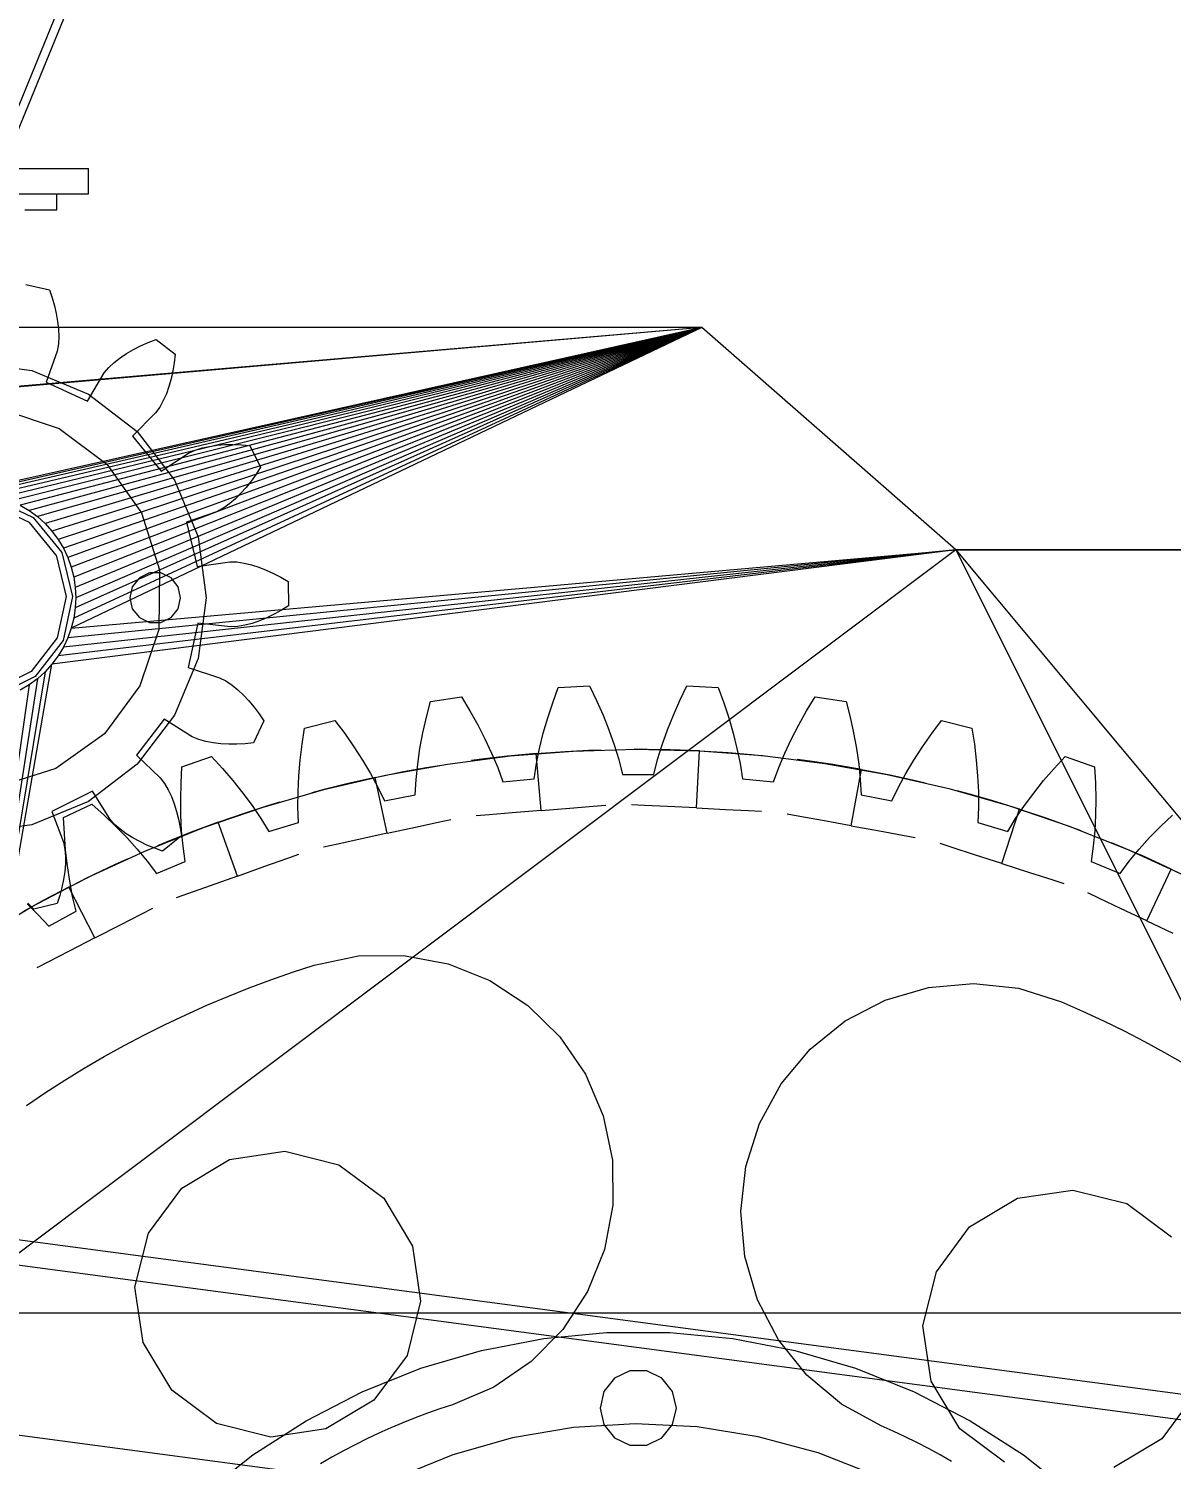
# Model space of a CAD drawing. Header units: millimetres. Extents: x -191664 to 191490, y -197311 to 10263.
# Drawn here: x 1383.2 to 1742.8, y -103306.2 to -102856 of the extents above; entities that cross this region are included whole.
import ezdxf

# ---------------------------------------------------------------- set-up
doc = ezdxf.new("R2010")
doc.units = ezdxf.units.MM
doc.layers.add('DET_briquetadora_lateral', color=7, linetype='Continuous', lineweight=0)
doc.layers.add('R15_COTAS_TRANSPORTE_P', color=1, linetype='Continuous', lineweight=0)
doc.dimstyles.new('PLANTA_20', dxfattribs={"dimtxt": 50, "dimasz": 30, "dimexe": 30, "dimexo": 16, "dimgap": 20, "dimtad": 1, "dimtih": 1, "dimtoh": 1, "dimdec": 1, "dimzin": 0, "dimdsep": 46, "dimcen": 0.09, "dimadec": 0, "dimazin": 0, "dimtfac": 1, "dimtdec": 4, "dimtofl": 0, "dimtmove": 0, "dimatfit": 3, "dimfxl": 1, "dimtolj": 1, "dimtzin": 0, "dimarcsym": 0})

# ---------------------------------------------------------------- blocks, each defined once
blk = doc.blocks.new('*D133')
at = {"layer": 'Defpoints', "color": 0, "transparency": 16777216}
for p in [(439.69, -194147.98), (217.89, -194406.09), (-500, -194490), (-500, -194490), (500, -194490)]:
    blk.add_point(p, dxfattribs=at)
at = {"layer": 'R15_COTAS_TRANSPORTE_P', "color": 0, "lineweight": -2, "transparency": 16777216}
blk.add_arc((-500, -194490), 722.77, 2.37834, 17.62166, dxfattribs=at)
at = {"layer": 'R15_COTAS_TRANSPORTE_P', "color": 0, "transparency": 16777216}
for points in [[(184.12, -194272.81), (193.59, -194269.58), (179.18, -194242.8)], [(227.15, -194459.9), (217.15, -194460.11), (222.77, -194490)]]:
    blk.add_solid(points, dxfattribs=at)

msp = doc.modelspace()

# ---------------------------------------------------------------- linework, layer by layer
at = {"layer": 'DET_briquetadora_lateral', "color": 253, "true_color": 0xa8b8bb}
for p, q in [((1372, -102900), (1522, -102532.75)), ((1375, -102900), (1525, -102532.75))]:
    msp.add_line(p, q, dxfattribs=at)
at = {"layer": 'DET_briquetadora_lateral', "color": 8, "true_color": 0x6f7d84}
for p, q in [((948, -102900), (1402, -102900)), ((1376, -102900), (1402, -102900)), ((1402, -102908), (1402, -102900)), ((948, -102908), (1402, -102908)), ((1376, -102908), (1402, -102908))]:
    msp.add_line(p, q, dxfattribs=at)
at = {"layer": 'DET_briquetadora_lateral', "color": 9, "true_color": 0xaebbc0}
for p, q in [((1382, -102908), (1392, -102908)), ((1392, -102913), (1392, -102908)), ((1382, -102913), (1392, -102913))]:
    msp.add_line(p, q, dxfattribs=at)
at = {"layer": 'DET_briquetadora_lateral', "color": 9, "true_color": 0xb9c3c2}
for p, q in [((1382.26, -102936.55), (1389.71, -102938.15)), ((1389.71, -102938.15), (1390.58, -102940.68)), ((1390.58, -102940.68), (1391.31, -102943.19)), ((1391.31, -102943.19), (1391.88, -102945.67)), ((1595, -102950), (755, -102950)), ((1595, -102950), (988.23, -103002.21)), ((1595, -102950), (991.44, -103002.68)), ((1595, -102950), (1361.77, -103002.21)), ((1595, -102950), (1365, -103002.05)), ((1595, -102950), (1368.23, -103002.21)), ((1595, -102950), (1371.44, -103002.68)), ((1595, -102950), (1374.58, -103003.47)), ((1595, -102950), (1377.63, -103004.56)), ((1595, -102950), (1380.56, -103005.95)), ((1595, -102950), (1383.33, -103007.61)), ((1595, -102950), (1385.93, -103009.54)), ((1595, -102950), (1388.33, -103011.72)), ((1595, -102950), (1390.51, -103014.11)), ((1391.88, -102945.67), (1392.31, -102948.13)), ((1392.31, -102948.13), (1392.57, -102950.54)), ((1595, -102950), (1392.44, -103016.72)), ((1595, -102950), (1394.1, -103019.49)), ((1595, -102950), (1395.49, -103022.42)), ((1595, -102950), (1396.58, -103044.63)), ((1595, -102950), (1396.58, -103025.47)), ((1595, -102950), (1397.37, -103041.49)), ((1595, -102950), (1397.37, -103028.61)), ((1595, -102950), (1397.84, -103038.28)), ((1595, -102950), (1397.84, -103031.82)), ((1595, -102950), (1398, -103035.05)), ((1675, -103020), (1595, -102950)), ((1392.66, -102952.91), (1392.54, -102955.22)), ((1392.57, -102950.54), (1392.66, -102952.91)), ((1420.8, -102954.75), (1423.29, -102953.8)), ((1423.29, -102953.8), (1429.3, -102958.47)), ((1392.14, -102957.44), (1388.73, -102967.2)), ((1392.54, -102955.22), (1392.14, -102957.44)), ((1411.96, -102959.58), (1413.98, -102958.22)), ((1413.98, -102958.22), (1416.13, -102956.97)), ((1416.13, -102956.97), (1418.41, -102955.81)), ((1418.41, -102955.81), (1420.8, -102954.75)), ((1429.3, -102958.47), (1428.99, -102961.12)), ((1365, -102961.05), (1384.15, -102963.57)), ((1384.15, -102963.57), (1402, -102970.96)), ((1406.96, -102964.34), (1408.39, -102962.61)), ((1408.39, -102962.61), (1410.09, -102961.03)), ((1410.09, -102961.03), (1411.96, -102959.58)), ((1428.99, -102961.12), (1428.56, -102963.7)), ((1388.73, -102967.2), (1401.68, -102973.24)), ((1401.68, -102973.24), (1406.96, -102964.34)), ((1428, -102966.19), (1427.32, -102968.58)), ((1428.56, -102963.7), (1428, -102966.19)), ((1402, -102970.96), (1417.33, -102982.72)), ((1426.51, -102970.88), (1425.56, -102973.05)), ((1427.32, -102968.58), (1426.51, -102970.88)), ((1374.96, -102975.88), (1392.75, -102981.85)), ((1423.13, -102976.9), (1415.81, -102984.22)), ((1424.45, -102975.08), (1423.13, -102976.9)), ((1425.56, -102973.05), (1424.45, -102975.08)), ((1392.75, -102981.85), (1407.83, -102993.03)), ((1415.81, -102984.22), (1424.87, -102995.27)), ((1417.33, -102982.72), (1429.09, -102998.05)), ((1424.87, -102995.27), (1433.49, -102989.55)), ((1433.49, -102989.55), (1435.53, -102988.61)), ((1435.53, -102988.61), (1437.74, -102987.93)), ((1437.74, -102987.93), (1440.06, -102987.43)), ((1440.06, -102987.43), (1442.46, -102987.08)), ((1442.46, -102987.08), (1444.95, -102986.89)), ((1444.95, -102986.89), (1447.5, -102986.83)), ((1447.5, -102986.83), (1450.11, -102986.92)), ((1450.11, -102986.92), (1452.77, -102987.13)), ((1452.77, -102987.13), (1456.16, -102993.95)), ((1407.83, -102993.03), (1418.72, -103008.33)), ((1456.16, -102993.95), (1454.73, -102996.21)), ((1429.09, -102998.05), (1436.48, -103015.9)), ((1453.22, -102998.34), (1451.64, -103000.34)), ((1454.73, -102996.21), (1453.22, -102998.34)), ((1371.72, -103003.76), (1384.63, -103009.78)), ((1448.26, -103003.92), (1446.46, -103005.46)), ((1449.99, -103002.21), (1448.26, -103003.92)), ((1451.64, -103000.34), (1449.99, -103002.21)), ((1383.4, -103011.36), (1371.3, -103005.72)), ((1380.56, -103005.95), (1383.33, -103007.61)), ((1383.33, -103007.61), (1385.93, -103009.54)), ((1418.72, -103008.33), (1424.35, -103026.23)), ((1442.6, -103007.88), (1432.84, -103011.3)), ((1444.58, -103006.81), (1442.6, -103007.88)), ((1446.46, -103005.46), (1444.58, -103006.81)), ((1391.86, -103021.69), (1383.4, -103011.36)), ((1384.63, -103009.78), (1393.65, -103020.8)), ((1385.93, -103009.54), (1388.33, -103011.72)), ((1388.33, -103011.72), (1390.51, -103014.11)), ((1432.84, -103011.3), (1436.2, -103025.19)), ((1390.51, -103014.11), (1392.44, -103016.72)), ((1392.44, -103016.72), (1394.1, -103019.49)), ((1436.48, -103015.9), (1439, -103035.05)), ((1675, -103020), (1355, -103260)), ((1675, -103020), (1390.51, -103055.98)), ((1391.86, -103021.69), (1395, -103034.67)), ((1675, -103020), (1392.44, -103053.38)), ((1393.65, -103020.8), (1397, -103034.64)), ((1394.1, -103019.49), (1395.49, -103022.42)), ((1675, -103020), (1394.1, -103050.61)), ((1675, -103020), (1395.49, -103047.68)), ((1396.58, -103044.63), (1675, -103020)), ((1675, -103020), (1875, -103260)), ((2155, -103020), (1675, -103020)), ((1675, -103020), (1795, -103260)), ((1970.71, -103020), (1675, -103020)), ((1968.61, -103020), (1675, -103020)), ((1966.58, -103020), (1675, -103020)), ((1964.63, -103020), (1675, -103020)), ((1962.78, -103020), (1675, -103020)), ((1961.04, -103020), (1675, -103020)), ((1959.44, -103020), (1675, -103020)), ((1957.99, -103020), (1675, -103020)), ((1956.71, -103020), (1675, -103020)), ((1955.6, -103020), (1675, -103020)), ((1954.67, -103020), (1675, -103020)), ((1953.95, -103020), (1675, -103020)), ((1953.42, -103020), (1675, -103020)), ((1953.11, -103020), (1675, -103020)), ((1953, -103020), (1675, -103020)), ((1675, -103020), (1972.84, -103020)), ((1395.49, -103022.42), (1396.58, -103025.47)), ((1396.58, -103025.47), (1397.37, -103028.61)), ((1424.35, -103026.23), (1424.17, -103045.01)), ((1436.2, -103025.19), (1446.45, -103023.77)), ((1446.45, -103023.77), (1448.69, -103023.81)), ((1448.69, -103023.81), (1450.98, -103024.15)), ((1450.98, -103024.15), (1453.29, -103024.71)), ((1453.29, -103024.71), (1455.6, -103025.44)), ((1455.6, -103025.44), (1457.93, -103026.34)), ((1457.93, -103026.34), (1460.25, -103027.4)), ((1397.37, -103028.61), (1397.84, -103031.82)), ((1418.01, -103028.8), (1415.79, -103031.58)), ((1421.22, -103027.25), (1418.01, -103028.8)), ((1424.78, -103027.25), (1421.22, -103027.25)), ((1427.99, -103028.8), (1424.78, -103027.25)), ((1430.21, -103031.58), (1427.99, -103028.8)), ((1460.25, -103027.4), (1462.57, -103028.61)), ((1462.57, -103028.61), (1464.87, -103029.96)), ((1464.87, -103029.96), (1464.97, -103037.58)), ((1395, -103034.67), (1392.19, -103047.72)), ((1397, -103034.64), (1394.01, -103048.56)), ((1397.84, -103031.82), (1398, -103035.05)), ((1398, -103035.05), (1397.84, -103038.28)), ((1415.79, -103031.58), (1415, -103035.05)), ((1415, -103035.05), (1415.79, -103038.52)), ((1431, -103035.05), (1430.21, -103031.58)), ((1430.21, -103038.52), (1431, -103035.05)), ((1439, -103035.05), (1436.48, -103054.2)), ((1397.84, -103038.28), (1397.37, -103041.49)), ((1415.79, -103038.52), (1418.01, -103041.3)), ((1427.99, -103041.3), (1430.21, -103038.52)), ((1462.7, -103038.99), (1460.41, -103040.25)), ((1464.97, -103037.58), (1462.7, -103038.99)), ((1396.58, -103044.63), (1395.49, -103047.68)), ((1397.37, -103041.49), (1396.58, -103044.63)), ((1418.01, -103041.3), (1421.22, -103042.85)), ((1421.22, -103042.85), (1424.78, -103042.85)), ((1424.78, -103042.85), (1427.99, -103041.3)), ((1436.42, -103043.08), (1433.42, -103057.06)), ((1446.71, -103044.24), (1436.42, -103043.08)), ((1448.95, -103044.14), (1446.71, -103044.24)), ((1451.23, -103043.74), (1448.95, -103044.14)), ((1453.52, -103043.13), (1451.23, -103043.74)), ((1455.82, -103042.33), (1453.52, -103043.13)), ((1458.12, -103041.37), (1455.82, -103042.33)), ((1460.41, -103040.25), (1458.12, -103041.37)), ((1392.19, -103047.72), (1384, -103058.26)), ((1394.01, -103048.56), (1385.27, -103059.81)), ((1395.49, -103047.68), (1394.1, -103050.61)), ((1424.17, -103045.01), (1418.2, -103062.8)), ((1392.44, -103053.38), (1390.51, -103055.98)), ((1394.1, -103050.61), (1392.44, -103053.38)), ((1355, -103260), (1390.51, -103055.98)), ((1390.51, -103055.98), (1388.33, -103058.38)), ((1436.48, -103054.2), (1429.09, -103072.05)), ((1433.42, -103057.06), (1443.27, -103060.22)), ((1388.33, -103058.38), (1355, -103260)), ((1385.93, -103060.56), (1355, -103260)), ((1383.33, -103062.49), (1355, -103260)), ((1384, -103058.26), (1372.05, -103064.21)), ((1385.27, -103059.81), (1372.52, -103066.15)), ((1383.33, -103062.49), (1380.56, -103064.15)), ((1385.93, -103060.56), (1383.33, -103062.49)), ((1388.33, -103058.38), (1385.93, -103060.56)), ((1443.27, -103060.22), (1445.28, -103061.24)), ((1445.28, -103061.24), (1447.19, -103062.54)), ((1447.19, -103062.54), (1449.03, -103064.04)), ((1418.2, -103062.8), (1407.02, -103077.88)), ((1449.03, -103064.04), (1450.8, -103065.71)), ((1450.8, -103065.71), (1452.5, -103067.53)), ((1509.6, -103067.72), (1519.36, -103066.27)), ((1519.36, -103066.27), (1522, -103070.65)), ((1548.09, -103068.08), (1549.84, -103063.27)), ((1549.84, -103063.27), (1559.69, -103062.78)), ((1559.69, -103062.78), (1561.89, -103067.4)), ((1588.11, -103067.4), (1590.31, -103062.78)), ((1590.31, -103062.78), (1600.16, -103063.27)), ((1600.16, -103063.27), (1601.91, -103068.08)), ((1628, -103070.65), (1630.64, -103066.27)), ((1630.64, -103066.27), (1640.4, -103067.72)), ((1452.5, -103067.53), (1454.13, -103069.49)), ((1454.13, -103069.49), (1455.7, -103071.58)), ((1455.7, -103071.58), (1457.19, -103073.8)), ((1508.34, -103072.67), (1509.6, -103067.72)), ((1522, -103070.65), (1524.48, -103075.05)), ((1546.52, -103072.88), (1548.09, -103068.08)), ((1561.89, -103067.4), (1563.93, -103072.03)), ((1586.07, -103072.03), (1588.11, -103067.4)), ((1601.91, -103068.08), (1603.48, -103072.88)), ((1625.52, -103075.05), (1628, -103070.65)), ((1640.4, -103067.72), (1641.66, -103072.67)), ((1425.87, -103073.28), (1417.1, -103084.56)), ((1429.09, -103072.05), (1417.33, -103087.38)), ((1434.63, -103078.78), (1425.87, -103073.28)), ((1457.19, -103073.8), (1453.97, -103080.7)), ((1469.22, -103081.14), (1469.99, -103076.09)), ((1469.99, -103076.09), (1479.56, -103073.69)), ((1479.56, -103073.69), (1482.63, -103077.79)), ((1507.24, -103077.61), (1508.34, -103072.67)), ((1524.48, -103075.05), (1526.78, -103079.49)), ((1545.13, -103077.68), (1546.52, -103072.88)), ((1563.93, -103072.03), (1565.78, -103076.67)), ((1584.22, -103076.67), (1586.07, -103072.03)), ((1603.48, -103072.88), (1604.87, -103077.68)), ((1623.22, -103079.49), (1625.52, -103075.05)), ((1641.66, -103072.67), (1642.76, -103077.61)), ((1667.37, -103077.79), (1670.44, -103073.69)), ((1670.44, -103073.69), (1680.01, -103076.09)), ((1680.01, -103076.09), (1680.78, -103081.14)), ((1407.02, -103077.88), (1391.72, -103088.77)), ((1436.7, -103079.67), (1434.63, -103078.78)), ((1438.92, -103080.29), (1436.7, -103079.67)), ((1441.25, -103080.74), (1438.92, -103080.29)), ((1482.63, -103077.79), (1485.52, -103081.93)), ((1506.33, -103082.52), (1507.24, -103077.61)), ((1526.78, -103079.49), (1528.88, -103083.96)), ((1543.94, -103082.48), (1545.13, -103077.68)), ((1565.78, -103076.67), (1567.44, -103081.32)), ((1582.56, -103081.32), (1584.22, -103076.67)), ((1604.87, -103077.68), (1606.06, -103082.48)), ((1621.12, -103083.96), (1623.22, -103079.49)), ((1642.76, -103077.61), (1643.67, -103082.52)), ((1664.48, -103081.93), (1667.37, -103077.79)), ((1417.1, -103084.56), (1424.6, -103091.69)), ((1431.4, -103088.3), (1440.69, -103084.98)), ((1440.69, -103084.98), (1444.14, -103088.75)), ((1443.67, -103081.02), (1441.25, -103080.74)), ((1446.15, -103081.15), (1443.67, -103081.02)), ((1448.71, -103081.14), (1446.15, -103081.15)), ((1451.31, -103080.99), (1448.71, -103081.14)), ((1453.97, -103080.7), (1451.31, -103080.99)), ((1468.62, -103086.16), (1469.22, -103081.14)), ((1485.52, -103081.93), (1488.25, -103086.12)), ((1505.62, -103087.41), (1506.33, -103082.52)), ((1514.99, -103087.37), (1534.7, -103084.83)), ((1533.87, -103084.91), (1526.61, -103085.75)), ((1528.88, -103083.96), (1530.78, -103088.46)), ((1542.94, -103084.06), (1533.87, -103084.91)), ((1534.7, -103084.83), (1554.51, -103083.29)), ((1542.94, -103084.06), (1552.04, -103083.42)), ((1544.42, -103102), (1542.94, -103084.06)), ((1542.96, -103087.26), (1543.94, -103082.48)), ((1552.04, -103083.42), (1559.34, -103083.06)), ((1554.51, -103083.29), (1574.38, -103082.75)), ((1559.34, -103083.06), (1563.39, -103082.92)), ((1567.44, -103081.32), (1568.88, -103085.99)), ((1577.83, -103082.76), (1573.77, -103082.75)), ((1574.38, -103082.75), (1594.25, -103083.22)), ((1585.14, -103082.88), (1577.83, -103082.76)), ((1581.12, -103085.99), (1582.56, -103081.32)), ((1594.25, -103083.22), (1585.14, -103082.88)), ((1593.36, -103101.2), (1594.25, -103083.22)), ((1594.25, -103083.22), (1603.34, -103083.78)), ((1594.25, -103083.22), (1614.07, -103084.7)), ((1603.34, -103083.78), (1610.63, -103084.37)), ((1606.06, -103082.48), (1607.04, -103087.26)), ((1610.63, -103084.37), (1614.67, -103084.76)), ((1614.07, -103084.7), (1633.78, -103087.18)), ((1619.22, -103088.46), (1621.12, -103083.96)), ((1643.67, -103082.52), (1644.38, -103087.41)), ((1661.75, -103086.12), (1664.48, -103081.93)), ((1680.78, -103081.14), (1681.38, -103086.16)), ((1705.86, -103088.75), (1709.31, -103084.98)), ((1709.31, -103084.98), (1718.6, -103088.3)), ((1391.72, -103088.77), (1373.82, -103094.4)), ((1417.33, -103087.38), (1402, -103099.14)), ((1431.13, -103093.41), (1431.4, -103088.3)), ((1444.14, -103088.75), (1447.43, -103092.59)), ((1468.19, -103091.14), (1468.62, -103086.16)), ((1488.25, -103086.12), (1490.78, -103090.36)), ((1495.43, -103090.9), (1514.99, -103087.37)), ((1501.12, -103089.77), (1508.31, -103088.46)), ((1505.11, -103092.27), (1505.62, -103087.41)), ((1508.31, -103088.46), (1512.32, -103087.79)), ((1526.61, -103085.75), (1522.58, -103086.27)), ((1530.78, -103088.46), (1532.43, -103092.99)), ((1542.23, -103092.02), (1542.96, -103087.26)), ((1568.88, -103085.99), (1570.08, -103090.66)), ((1579.92, -103090.66), (1581.12, -103085.99)), ((1607.04, -103087.26), (1607.77, -103092.02)), ((1617.57, -103092.99), (1619.22, -103088.46)), ((1629, -103086.49), (1624.98, -103085.95)), ((1636.24, -103087.56), (1629, -103086.49)), ((1633.78, -103087.18), (1653.35, -103090.65)), ((1645.22, -103089.09), (1636.24, -103087.56)), ((1642, -103106.8), (1645.22, -103089.09)), ((1644.38, -103087.41), (1644.89, -103092.27)), ((1645.22, -103089.09), (1654.17, -103090.82)), ((1659.22, -103090.36), (1661.75, -103086.12)), ((1681.38, -103086.16), (1681.81, -103091.14)), ((1702.57, -103092.59), (1705.86, -103088.75)), ((1718.6, -103088.3), (1718.87, -103093.41)), ((1424.6, -103091.69), (1425.97, -103093.48)), ((1425.97, -103093.48), (1427.13, -103095.48)), ((1431.02, -103098.46), (1431.13, -103093.41)), ((1447.43, -103092.59), (1450.55, -103096.5)), ((1467.96, -103096.08), (1468.19, -103091.14)), ((1476.08, -103095.43), (1495.43, -103090.9)), ((1483.31, -103093.62), (1476.22, -103095.39)), ((1492.19, -103091.59), (1483.31, -103093.62)), ((1490.78, -103090.36), (1493.1, -103094.65)), ((1492.19, -103091.59), (1501.12, -103089.77)), ((1495.99, -103109.18), (1492.19, -103091.59)), ((1504.85, -103097.08), (1505.11, -103092.27)), ((1532.43, -103092.99), (1542.23, -103092.02)), ((1570.08, -103090.66), (1579.92, -103090.66)), ((1607.77, -103092.02), (1617.57, -103092.99)), ((1644.89, -103092.27), (1645.15, -103097.08)), ((1653.35, -103090.65), (1672.72, -103095.12)), ((1654.17, -103090.82), (1661.31, -103092.36)), ((1656.9, -103094.65), (1659.22, -103090.36)), ((1661.31, -103092.36), (1665.27, -103093.28)), ((1681.81, -103091.14), (1682.04, -103096.08)), ((1699.45, -103096.5), (1702.57, -103092.59)), ((1718.87, -103093.41), (1718.98, -103098.46)), ((1403.25, -103095.9), (1390.46, -103102.27)), ((1408.76, -103104.66), (1403.25, -103095.9)), ((1427.13, -103095.48), (1428.13, -103097.63)), ((1428.13, -103097.63), (1429, -103099.9)), ((1431.08, -103103.46), (1431.02, -103098.46)), ((1450.55, -103096.5), (1453.48, -103100.47)), ((1456.98, -103100.93), (1476.08, -103095.43)), ((1467.93, -103100.96), (1467.96, -103096.08)), ((1476.22, -103095.39), (1472.29, -103096.44)), ((1493.1, -103094.65), (1495.19, -103099)), ((1495.19, -103099), (1504.85, -103097.08)), ((1645.15, -103097.08), (1654.81, -103099)), ((1654.81, -103099), (1656.9, -103094.65)), ((1672.72, -103095.12), (1691.83, -103100.55)), ((1679.25, -103096.86), (1675.34, -103095.8)), ((1686.28, -103098.87), (1679.25, -103096.86)), ((1682.04, -103096.08), (1682.07, -103100.96)), ((1696.52, -103100.47), (1699.45, -103096.5)), ((1718.98, -103098.46), (1718.92, -103103.46)), ((1402, -103099.14), (1384.15, -103106.53)), ((1390.46, -103102.27), (1394.12, -103111.94)), ((1394.19, -103104.24), (1403.1, -103100.02)), ((1403.1, -103100.02), (1406.91, -103103.44)), ((1429, -103099.9), (1429.75, -103102.27)), ((1429.75, -103102.27), (1430.37, -103104.75)), ((1438.19, -103107.38), (1456.98, -103100.93)), ((1442.85, -103105.68), (1451.47, -103102.71)), ((1451.47, -103102.71), (1458.43, -103100.47)), ((1453.48, -103100.47), (1456.22, -103104.51)), ((1458.43, -103100.47), (1462.31, -103099.29)), ((1468.14, -103105.78), (1467.93, -103100.96)), ((1535.33, -103102.75), (1528.05, -103103.34)), ((1544.42, -103102), (1535.33, -103102.75)), ((1544.42, -103102), (1553.5, -103101.26)), ((1553.5, -103101.26), (1560.78, -103100.66)), ((1560.78, -103100.66), (1564.82, -103100.33)), ((1576.96, -103100.4), (1572.91, -103100.2)), ((1584.26, -103100.75), (1576.96, -103100.4)), ((1593.36, -103101.2), (1584.26, -103100.75)), ((1593.36, -103101.2), (1602.46, -103101.65)), ((1602.46, -103101.65), (1609.76, -103102.01)), ((1609.76, -103102.01), (1613.81, -103102.21)), ((1625.84, -103103.86), (1621.85, -103103.13)), ((1682.07, -103100.96), (1681.86, -103105.78)), ((1694.99, -103101.55), (1686.28, -103098.87)), ((1689.48, -103118.69), (1694.99, -103101.55)), ((1691.83, -103100.55), (1710.65, -103106.95)), ((1693.78, -103104.51), (1696.52, -103100.47)), ((1694.99, -103101.55), (1703.63, -103104.44)), ((1384.15, -103106.53), (1365, -103109.05)), ((1394.42, -103109.35), (1394.19, -103104.24)), ((1406.91, -103103.44), (1410.56, -103106.94)), ((1410.24, -103106.36), (1408.76, -103104.66)), ((1411.97, -103107.89), (1410.24, -103106.36)), ((1410.56, -103106.94), (1414.05, -103110.52)), ((1419.74, -103114.78), (1438.19, -103107.38)), ((1430.37, -103104.75), (1430.87, -103107.31)), ((1430.87, -103107.31), (1431.25, -103109.96)), ((1431.33, -103108.39), (1431.08, -103103.46)), ((1442.85, -103105.68), (1434.31, -103108.85)), ((1448.92, -103122.63), (1442.85, -103105.68)), ((1456.22, -103104.51), (1458.72, -103108.64)), ((1458.72, -103108.64), (1468.14, -103105.78)), ((1495.99, -103109.18), (1504.9, -103107.26)), ((1504.9, -103107.26), (1512.04, -103105.72)), ((1512.04, -103105.72), (1516, -103104.86)), ((1528.05, -103103.34), (1524.01, -103103.67)), ((1633.03, -103105.16), (1625.84, -103103.86)), ((1642, -103106.8), (1633.03, -103105.16)), ((1642, -103106.8), (1650.96, -103108.43)), ((1681.86, -103105.78), (1691.28, -103108.64)), ((1691.28, -103108.64), (1693.78, -103104.51)), ((1703.63, -103104.44), (1710.52, -103106.9)), ((1710.52, -103106.9), (1714.32, -103108.33)), ((1710.65, -103106.95), (1729.12, -103114.29)), ((1718.92, -103103.46), (1718.67, -103108.39)), ((1735.95, -103110.52), (1739.44, -103106.94)), ((1739.44, -103106.94), (1743.09, -103103.44)), ((1394.12, -103111.94), (1394.58, -103114.14)), ((1394.8, -103114.39), (1394.42, -103109.35)), ((1413.88, -103109.29), (1411.97, -103107.89)), ((1415.93, -103110.6), (1413.88, -103109.29)), ((1414.05, -103110.52), (1417.36, -103114.18)), ((1418.12, -103111.79), (1415.93, -103110.6)), ((1420.42, -103112.89), (1418.12, -103111.79)), ((1427.51, -103111.53), (1423.76, -103113.08)), ((1431.25, -103109.96), (1425.35, -103114.78)), ((1434.31, -103108.85), (1427.51, -103111.53)), ((1431.79, -103113.25), (1431.33, -103108.39)), ((1487.09, -103111.11), (1479.94, -103112.65)), ((1495.99, -103109.18), (1487.09, -103111.11)), ((1650.96, -103108.43), (1658.15, -103109.73)), ((1658.15, -103109.73), (1662.14, -103110.46)), ((1718.67, -103108.39), (1718.21, -103113.25)), ((1727.72, -103113.7), (1723.97, -103112.14)), ((1732.64, -103114.18), (1735.95, -103110.52)), ((1394.58, -103114.14), (1394.76, -103116.45)), ((1394.76, -103116.45), (1394.73, -103118.82)), ((1395.36, -103119.36), (1394.8, -103114.39)), ((1401.7, -103123.11), (1419.74, -103114.78)), ((1417.36, -103114.18), (1420.47, -103117.94)), ((1422.84, -103113.89), (1420.42, -103112.89)), ((1425.35, -103114.78), (1422.84, -103113.89)), ((1432.47, -103118.03), (1431.79, -103113.25)), ((1464.38, -103117.1), (1468.2, -103115.73)), ((1479.94, -103112.65), (1475.98, -103113.51)), ((1673.85, -103113.67), (1669.99, -103112.43)), ((1680.81, -103115.9), (1673.85, -103113.67)), ((1689.48, -103118.69), (1680.81, -103115.9)), ((1718.21, -103113.25), (1717.53, -103118.03)), ((1734.43, -103116.61), (1727.72, -103113.7)), ((1729.12, -103114.29), (1747.19, -103122.56)), ((1729.53, -103117.94), (1732.64, -103114.18)), ((1742.71, -103120.41), (1734.43, -103116.61)), ((1394.73, -103118.82), (1394.53, -103121.24)), ((1396.09, -103124.24), (1395.36, -103119.36)), ((1403.93, -103122.02), (1410.54, -103118.89)), ((1410.54, -103118.89), (1414.24, -103117.21)), ((1420.47, -103117.94), (1423.37, -103121.8)), ((1423.37, -103121.8), (1432.47, -103118.03)), ((1448.92, -103122.63), (1457.5, -103119.56)), ((1457.5, -103119.56), (1464.38, -103117.1)), ((1689.48, -103118.69), (1698.16, -103121.48)), ((1717.53, -103118.03), (1726.63, -103121.8)), ((1726.63, -103121.8), (1729.53, -103117.94)), ((1735.01, -103136.68), (1742.71, -103120.41)), ((1742.71, -103120.41), (1750.9, -103124.4)), ((1384.1, -103132.34), (1401.7, -103123.11)), ((1394.17, -103123.71), (1393.65, -103126.21)), ((1394.53, -103121.24), (1394.17, -103123.71)), ((1395.78, -103126.09), (1403.93, -103122.02)), ((1397.02, -103129.03), (1396.09, -103124.24)), ((1448.92, -103122.63), (1440.34, -103125.7)), ((1698.16, -103121.48), (1705.12, -103123.71)), ((1705.12, -103123.71), (1708.98, -103124.95)), ((1395.78, -103126.09), (1387.72, -103130.34)), ((1392.99, -103128.74), (1392.18, -103131.28)), ((1393.65, -103126.21), (1392.99, -103128.74)), ((1404, -103142.1), (1395.78, -103126.09)), ((1398.16, -103133.72), (1397.02, -103129.03)), ((1433.46, -103128.16), (1429.64, -103129.52)), ((1440.34, -103125.7), (1433.46, -103128.16)), ((1720.17, -103129.66), (1716.5, -103127.93)), ((1726.78, -103132.79), (1720.17, -103129.66)), ((1366.99, -103142.45), (1384.1, -103132.34)), ((1387.72, -103130.34), (1381.33, -103133.89)), ((1382.75, -103131.37), (1386.22, -103134.81)), ((1384.78, -103133.07), (1382.9, -103131.18)), ((1392.18, -103131.28), (1384.78, -103133.07)), ((1389.48, -103138.36), (1398.16, -103133.72)), ((1412.11, -103137.94), (1418.61, -103134.6)), ((1418.61, -103134.6), (1422.22, -103132.74)), ((1735.01, -103136.68), (1726.78, -103132.79)), ((1386.22, -103134.81), (1389.48, -103138.36)), ((1404, -103142.1), (1412.11, -103137.94)), ((1735.01, -103136.68), (1743.25, -103140.58)), ((1404, -103142.1), (1395.9, -103146.26)), ((1395.9, -103146.26), (1389.4, -103149.6)), ((1473.06, -103150.64), (1486.97, -103147.73)), ((1486.97, -103147.73), (1501.18, -103147.59)), ((1501.18, -103147.59), (1515.15, -103150.22)), ((1389.4, -103149.6), (1385.79, -103151.45)), ((1466.19, -103152.88), (1473.06, -103150.64)), ((1515.15, -103150.22), (1528.33, -103155.53)), ((1452.6, -103157.8), (1459.37, -103155.27)), ((1459.37, -103155.27), (1466.19, -103152.88)), ((1528.33, -103155.53), (1540.23, -103163.31)), ((1666.4, -103157.65), (1680.55, -103156.4)), ((1680.55, -103156.4), (1694.68, -103157.93)), ((1439.24, -103163.28), (1445.89, -103160.47)), ((1445.89, -103160.47), (1452.6, -103157.8)), ((1640.16, -103168.22), (1652.76, -103161.64)), ((1652.76, -103161.64), (1666.4, -103157.65)), ((1694.68, -103157.93), (1708.24, -103162.2)), ((2570, -103395.05), (823.69, -103163.22)), ((1432.64, -103166.24), (1439.24, -103163.28)), ((1540.23, -103163.31), (1550.38, -103173.26)), ((1708.24, -103162.2), (1714.86, -103165.1)), ((1714.86, -103165.1), (1721.41, -103168.14)), ((1419.65, -103172.56), (1426.11, -103169.33)), ((1426.11, -103169.33), (1432.64, -103166.24)), ((1629.08, -103177.12), (1640.16, -103168.22)), ((1721.41, -103168.14), (1727.9, -103171.32)), ((2568.95, -103402.98), (822.64, -103171.15)), ((1413.26, -103175.93), (1419.65, -103172.56)), ((1550.38, -103173.26), (1558.39, -103184.99)), ((1727.9, -103171.32), (1734.32, -103174.64)), ((1734.32, -103174.64), (1740.66, -103178.09)), ((1400.7, -103183.08), (1406.94, -103179.44)), ((1406.94, -103179.44), (1413.26, -103175.93)), ((1619.95, -103188.02), (1629.08, -103177.12)), ((1740.66, -103178.09), (1746.94, -103181.68)), ((1394.54, -103186.85), (1400.7, -103183.08)), ((1388.46, -103190.74), (1394.54, -103186.85)), ((1558.39, -103184.99), (1563.96, -103198.07)), ((1613.13, -103200.48), (1619.95, -103188.02)), ((1382.46, -103194.77), (1388.46, -103190.74)), ((1563.96, -103198.07), (1566.87, -103211.98)), ((1608.87, -103214.04), (1613.13, -103200.48)), ((1446.41, -103211.81), (1463.78, -103209.23)), ((1463.78, -103209.23), (1480.81, -103213.5)), ((1431.35, -103220.83), (1446.41, -103211.81)), ((1480.81, -103213.5), (1494.92, -103223.96)), ((1566.87, -103211.98), (1567.01, -103226.19)), ((1607.33, -103228.17), (1608.87, -103214.04)), ((1420.89, -103234.94), (1431.35, -103220.83)), ((1494.92, -103223.96), (1503.94, -103239.02)), ((1679.3, -103233.02), (1694.36, -103223.99)), ((1694.36, -103223.99), (1711.73, -103221.41)), ((1711.73, -103221.41), (1728.76, -103225.68)), ((1567.01, -103226.19), (1564.38, -103240.16)), ((1608.59, -103242.33), (1607.33, -103228.17)), ((1728.76, -103225.68), (1742.87, -103236.14)), ((1668.85, -103247.12), (1679.3, -103233.02)), ((1416.63, -103251.97), (1420.89, -103234.94)), ((1503.94, -103239.02), (1506.52, -103256.39)), ((1564.38, -103240.16), (1559.07, -103253.34)), ((1612.58, -103255.97), (1608.59, -103242.33)), ((1664.58, -103264.15), (1668.85, -103247.12)), ((1419.2, -103269.34), (1416.63, -103251.97)), ((1559.07, -103253.34), (1551.3, -103265.24)), ((1619.15, -103268.57), (1612.58, -103255.97)), ((1355, -103260), (1795, -103260)), ((1506.52, -103256.39), (1502.25, -103273.42)), ((1667.16, -103281.52), (1664.58, -103264.15)), ((1428.23, -103284.4), (1419.2, -103269.34)), ((1525.73, -103271.89), (1545.26, -103268.13)), ((1551.3, -103265.24), (1541.35, -103275.39)), ((1545.26, -103268.13), (1565.06, -103266.24)), ((1565.06, -103266.24), (1584.94, -103266.24)), ((1584.94, -103266.24), (1604.74, -103268.13)), ((1604.74, -103268.13), (1624.27, -103271.89)), ((1628.06, -103279.65), (1619.15, -103268.57)), ((1502.25, -103273.42), (1491.79, -103287.52)), ((1506.64, -103277.49), (1525.73, -103271.89)), ((1624.27, -103271.89), (1643.36, -103277.49)), ((1488.18, -103284.89), (1506.64, -103277.49)), ((1541.35, -103275.39), (1529.61, -103283.4)), ((1572.33, -103278.3), (1567.52, -103280.62)), ((1577.67, -103278.3), (1572.33, -103278.3)), ((1582.48, -103280.62), (1577.67, -103278.3)), ((1643.36, -103277.49), (1661.82, -103284.89)), ((1567.52, -103280.62), (1564.19, -103284.79)), ((1585.81, -103284.79), (1582.48, -103280.62)), ((1638.95, -103288.77), (1628.06, -103279.65)), ((1676.18, -103296.58), (1667.16, -103281.52)), ((1442.33, -103294.86), (1428.23, -103284.4)), ((1470.5, -103294), (1488.18, -103284.89)), ((1491.79, -103287.52), (1476.73, -103296.55)), ((1529.61, -103283.4), (1516.53, -103288.97)), ((1564.19, -103284.79), (1563, -103290)), ((1587, -103290), (1585.81, -103284.79)), ((1661.82, -103284.89), (1679.5, -103294)), ((1750.2, -103285.6), (1739.74, -103299.7)), ((1508.68, -103291.62), (1504.8, -103293.07)), ((1512.59, -103290.26), (1508.68, -103291.62)), ((1516.53, -103288.97), (1512.59, -103290.26)), ((1563, -103290), (1564.19, -103295.21)), ((1585.81, -103295.21), (1587, -103290)), ((1651.42, -103295.6), (1638.95, -103288.77)), ((1459.37, -103299.12), (1442.33, -103294.86)), ((1453.77, -103304.75), (1470.5, -103294)), ((1476.73, -103296.55), (1459.37, -103299.12)), ((1497.14, -103296.22), (1493.35, -103297.92)), ((1500.95, -103294.61), (1497.14, -103296.22)), ((1504.8, -103293.07), (1500.95, -103294.61)), ((1554.63, -103296.16), (1535.41, -103299.41)), ((1574.09, -103295), (1554.63, -103296.16)), ((1564.19, -103295.21), (1567.52, -103299.38)), ((1593.55, -103295.96), (1574.09, -103295)), ((1582.48, -103299.38), (1585.81, -103295.21)), ((1612.8, -103299.01), (1593.55, -103295.96)), ((1655.21, -103297.26), (1651.42, -103295.6)), ((1690.28, -103307.04), (1676.18, -103296.58)), ((1679.5, -103294), (1696.23, -103304.75)), ((1489.61, -103299.69), (1485.9, -103301.54)), ((1493.35, -103297.92), (1489.61, -103299.69)), ((1535.41, -103299.41), (1516.66, -103304.72)), ((1567.52, -103299.38), (1572.33, -103301.7)), ((1577.67, -103301.7), (1582.48, -103299.38)), ((1631.61, -103304.13), (1612.8, -103299.01)), ((1658.97, -103299.01), (1655.21, -103297.26)), ((1662.69, -103300.83), (1658.97, -103299.01)), ((1666.37, -103302.73), (1662.69, -103300.83)), ((1739.74, -103299.7), (1724.68, -103308.73)), ((1438.13, -103317.05), (1453.77, -103304.75)), ((1478.61, -103305.49), (1475.03, -103307.57)), ((1482.24, -103303.48), (1478.61, -103305.49)), ((1485.9, -103301.54), (1482.24, -103303.48)), ((1516.66, -103304.72), (1498.59, -103312.02)), ((1572.33, -103301.7), (1577.67, -103301.7)), ((1649.75, -103311.25), (1631.61, -103304.13)), ((1670.01, -103304.71), (1666.37, -103302.73)), ((1673.61, -103306.77), (1670.01, -103304.71)), ((1696.23, -103304.75), (1711.87, -103317.05))]:
    msp.add_line(p, q, dxfattribs=at)
at = {"layer": 'DET_briquetadora_lateral', "color": 117, "true_color": 0x376c5b}
msp.add_line((2561.98, -103455.52), (815.67, -103223.69), dxfattribs=at)

# ---------------------------------------------------------------- dimensions: what is measured, and where the dimension line sits
at = {"layer": 'R15_COTAS_TRANSPORTE_P'}
dim = msp.add_angular_dim_2l(base=(217.89, -194406.09), line1=((-500, -194490), (500, -194490)), line2=((-500, -194490), (439.69, -194147.98)), dimstyle='PLANTA_20', dxfattribs=at)
dim.commit()
dim.dimension.update_dxf_attribs({"geometry": '*D133', "text_midpoint": (191490.46, -33543.69)})

doc.saveas('drawing.dxf')
